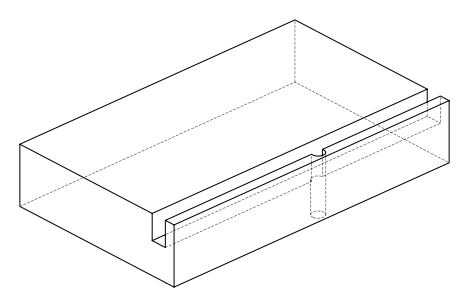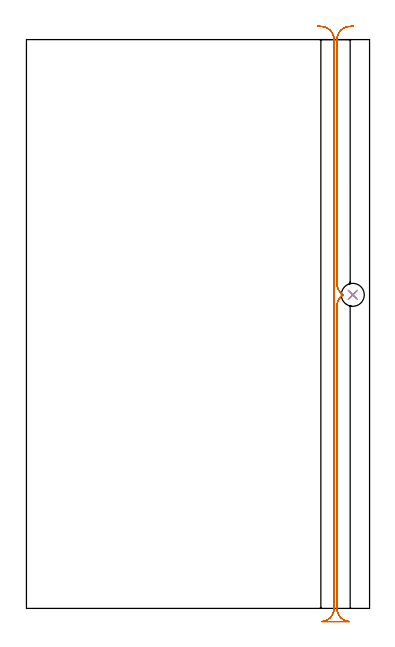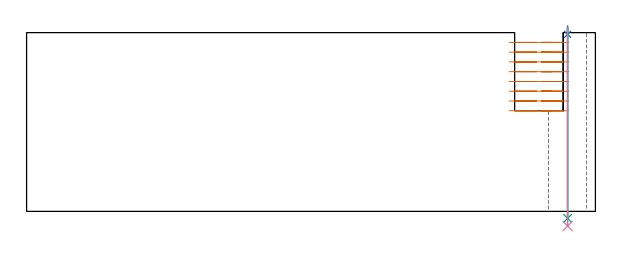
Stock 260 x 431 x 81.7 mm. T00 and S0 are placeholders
(PLAN: 4 operations, 3 tool changes, 16.1 min)
(1 MILL_RECTANGULAR_SLOT | SLOT_RECTANGULAR | UGT0201_094 | Follow Part, ap 5, ae 75% | 15.38 min | 343676 mm3)
(2 SPOT_DRILL | STEP1HOLE | NXT0321_9005460120000 | 0.03 min | 0 mm3)
(3 DRILL_THROUGH_HOLE_INTO_CENTER | STEP1HOLE | NXT0301_065 | 0.35 min | 3779 mm3)
(4 DRILL_TO_ENLARGE_THROUGH_HOLE | STEP1HOLE | UGT0301_245 | 0.36 min | 10550 mm3)
(TOOL UGT0201_094 | End mill 20 mm | D20 FL38 Z4)
(TOOL NXT0321_9005460120000 | NC Spot Drill, 142deg, 12mm, Carbide, Uncoated | D12 PA142 FL30 Z2)
(TOOL NXT0301_065 | Carbide Drill 9.4mm [860.1-0940-075A1-MM 2214] | D9.4 PA140 FL98 Z2)
(TOOL UGT0301_245 | Twist Drill 17.4 mm | D17.4 PA118 FL130 Z2)
(OP 1 MILL_RECTANGULAR_SLOT)
G17 G21 G94 G90
T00 M6
G54
G17 G0 G90 X220.55 Y441.124 S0 M3
G43 Z91.7 H0
Z77.237
G94 G1 X223.547 Y440.99 F250.
G2 X233.1 Y431. R10. F500.
G1 Y0.
G2 X223.547 Y-9.99 R10.
G1 Y-10.
X244.853
Y-9.99
G2 X235.3 Y0. R10.
G1 Y229.133
G2 X239.979 Y237.6 R10.
X235.3 Y246.067 R10.
G1 Y431.
G2 X244.853 Y440.99 R10.
G1 X247.85 Y441.124 F250.
G0 X220.55 Z72.775
G1 X223.547 Y440.99
G2 X233.1 Y431. R10. F500.
G1 Y0.
G2 X223.547 Y-9.99 R10.
G1 Y-10.
X244.853
Y-9.99
G2 X235.3 Y0. R10.
G1 Y229.133
G2 X239.979 Y237.6 R10.
X235.3 Y246.067 R10.
G1 Y431.
G2 X244.853 Y440.99 R10.
G1 X247.85 Y441.124 F250.
G0 X220.55 Z68.312
G1 X223.547 Y440.99
G2 X233.1 Y431. R10. F500.
G1 Y0.
G2 X223.547 Y-9.99 R10.
G1 Y-10.
X244.853
Y-9.99
G2 X235.3 Y0. R10.
G1 Y229.133
G2 X239.979 Y237.6 R10.
X235.3 Y246.067 R10.
G1 Y431.
G2 X244.853 Y440.99 R10.
G1 X247.85 Y441.124 F250.
G0 X220.55 Z63.85
G1 X223.547 Y440.99
G2 X233.1 Y431. R10. F500.
G1 Y0.
G2 X223.547 Y-9.99 R10.
G1 Y-10.
X244.853
Y-9.99
G2 X235.3 Y0. R10.
G1 Y229.133
G2 X239.979 Y237.6 R10.
X235.3 Y246.067 R10.
G1 Y431.
G2 X244.853 Y440.99 R10.
G1 X247.85 Y441.124 F250.
G0 X220.55 Z59.387
G1 X223.547 Y440.99
G2 X233.1 Y431. R10. F500.
G1 Y0.
G2 X223.547 Y-9.99 R10.
G1 Y-10.
X244.853
Y-9.99
G2 X235.3 Y0. R10.
G1 Y229.133
G2 X239.979 Y237.6 R10.
X235.3 Y246.067 R10.
G1 Y431.
G2 X244.853 Y440.99 R10.
G1 X247.85 Y441.124 F250.
G0 X220.55 Z54.925
G1 X223.547 Y440.99
G2 X233.1 Y431. R10. F500.
G1 Y0.
G2 X223.547 Y-9.99 R10.
G1 Y-10.
X244.853
Y-9.99
G2 X235.3 Y0. R10.
G1 Y229.133
G2 X239.979 Y237.6 R10.
X235.3 Y246.067 R10.
G1 Y431.
G2 X244.853 Y440.99 R10.
G1 X247.85 Y441.124 F250.
G0 X220.55 Z50.462
G1 X223.547 Y440.99
G2 X233.1 Y431. R10. F500.
G1 Y0.
G2 X223.547 Y-9.99 R10.
G1 Y-10.
X244.853
Y-9.99
G2 X235.3 Y0. R10.
G1 Y229.133
G2 X239.979 Y237.6 R10.
X235.3 Y246.067 R10.
G1 Y431.
G2 X244.853 Y440.99 R10.
G1 X247.85 Y441.124 F250.
G0 X220.55 Z46.
G1 X223.547 Y440.99
G2 X233.1 Y431. R10. F500.
G1 Y0.
G2 X223.547 Y-9.99 R10.
G1 Y-10.
X244.853
Y-9.99
G2 X235.3 Y0. R10.
G1 Y229.133
G2 X239.979 Y237.6 R10.
X235.3 Y246.067 R10.
G1 Y431.
G2 X244.853 Y440.99 R10.
G1 X247.85 Y441.124 F250.
G0 Z91.7
M5
M2
(OP 2 SPOT_DRILL)
G17 G21 G94 G90
T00 M6
G54
G17 G0 G90 X247.3 Y237.6 S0 M3
G43 Z91.7 H0
G94 G81 G98 Z80.951 F250. R84.7
G80
M5
M2
(OP 3 DRILL_THROUGH_HOLE_INTO_CENTER)
G17 G21 G94 G90
T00 M6
G54
G17 G0 G90 X247.3 Y237.6 S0 M3
G43 Z91.7 H1
G94 G73 G98 Z-3.211 F250. Q8.491 R83.7
G80
M5
M2
(OP 4 DRILL_TO_ENLARGE_THROUGH_HOLE)
G17 G21 G94 G90
T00 M6
G54
G17 G0 G90 X247.3 Y237.6 S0 M3
G43 Z91.7 H0
G94 G73 G98 Z-6.727 F250. Q14.738 R83.7
G80
M5
M2
